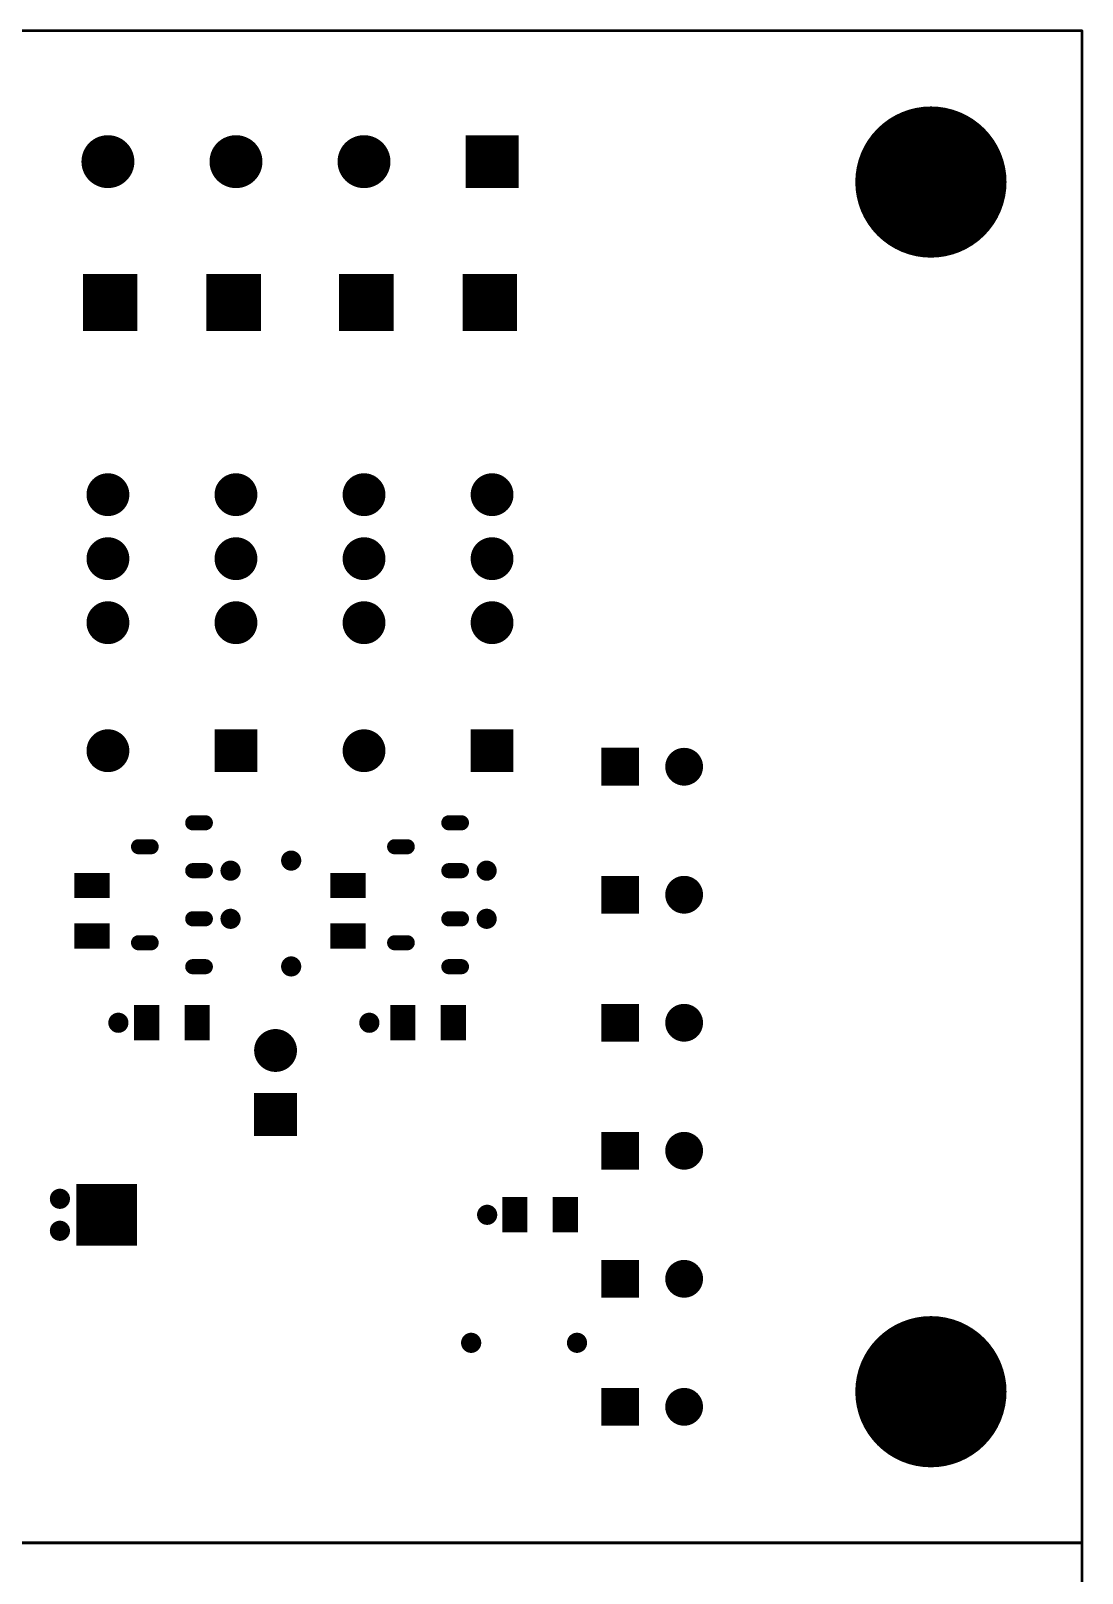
# Model space of a CAD drawing. Extents: x -61 to 101, y -94 to 26.
# Drawn here: x 59.2 to 100.9, y -35.2 to 26 of the extents above; entities that cross this region are included whole.
import ezdxf

# ---------------------------------------------------------------- set-up
doc = ezdxf.new("R2010")
doc.units = 0
doc.header["$MEASUREMENT"] = 0
doc.layers.add('BOARD', color=5, linetype='CONTINUOUS', lineweight=50)
doc.layers.add('TOP', color=74, linetype='CONTINUOUS')

msp = doc.modelspace()

# ---------------------------------------------------------------- linework, layer by layer
at = {"layer": 'BOARD', "color": 4, "linetype": 'ByBlock'}
msp.add_line((-61.12, -33.975), (100.88, -33.975), dxfattribs=at)
at = {"layer": 'BOARD'}
for points in [[(-61.12, -33.975), (100.88, -33.975), (100.88, 26.025), (-61.12, 26.025)], [(100.88, -33.975), (-61.12, -33.975), (-61.12, -93.975), (100.88, -93.975)]]:
    msp.add_lwpolyline(points, close=True, dxfattribs=at)
at = {"layer": 'TOP', "const_width": 0.2}
for points in [[(94.88, 17.125, 1), (94.88, 22.925, 1)], [(62.23, 19.885, 1), (62.23, 21.785, 1)], [(67.31, 19.885, 1), (67.31, 21.785, 1)], [(72.39, 19.885, 1), (72.39, 21.785, 1)], [(62.23, 6.87, 1), (62.23, 8.37, 1)], [(67.31, 6.87, 1), (67.31, 8.37, 1)], [(72.39, 6.87, 1), (72.39, 8.37, 1)], [(77.47, 6.87, 1), (77.47, 8.37, 1)], [(62.23, 4.33, 1), (62.23, 5.83, 1)], [(67.31, 4.33, 1), (67.31, 5.83, 1)], [(72.39, 4.33, 1), (72.39, 5.83, 1)], [(77.47, 4.33, 1), (77.47, 5.83, 1)], [(62.23, 1.79, 1), (62.23, 3.29, 1)], [(67.31, 1.79, 1), (67.31, 3.29, 1)], [(72.39, 1.79, 1), (72.39, 3.29, 1)], [(77.47, 1.79, 1), (77.47, 3.29, 1)], [(62.23, -3.29, 1), (62.23, -1.79, 1)], [(72.39, -3.29, 1), (72.39, -1.79, 1)], [(85.09, -3.825, 1), (85.09, -2.525, 1)], [(65.595, -5.6, -1), (65.595, -5.2), (66.095, -5.2, -1), (66.095, -5.6)], [(75.755, -5.6, -1), (75.755, -5.2), (76.255, -5.2, -1), (76.255, -5.6)], [(63.445, -6.55, -1), (63.445, -6.15), (63.945, -6.15, -1), (63.945, -6.55)], [(73.605, -6.55, -1), (73.605, -6.15), (74.105, -6.15, -1), (74.105, -6.55)], [(69.5, -7.2, 1), (69.5, -6.6, 1)], [(65.595, -7.5, -1), (65.595, -7.1), (66.095, -7.1, -1), (66.095, -7.5)], [(67.095, -7.6, 1), (67.095, -7, 1)], [(75.755, -7.5, -1), (75.755, -7.1), (76.255, -7.1, -1), (76.255, -7.5)], [(77.255, -7.6, 1), (77.255, -7, 1)], [(85.09, -8.905, 1), (85.09, -7.605, 1)], [(65.595, -9.41, -1), (65.595, -9.01), (66.095, -9.01, -1), (66.095, -9.41)], [(67.095, -9.51, 1), (67.095, -8.91, 1)], [(75.755, -9.41, -1), (75.755, -9.01), (76.255, -9.01, -1), (76.255, -9.41)], [(77.255, -9.51, 1), (77.255, -8.91, 1)], [(63.445, -10.36, -1), (63.445, -9.96), (63.945, -9.96, -1), (63.945, -10.36)], [(73.605, -10.36, -1), (73.605, -9.96), (74.105, -9.96, -1), (74.105, -10.36)], [(65.595, -11.31, -1), (65.595, -10.91), (66.095, -10.91, -1), (66.095, -11.31)], [(69.5, -11.4, 1), (69.5, -10.8, 1)], [(75.755, -11.31, -1), (75.755, -10.91), (76.255, -10.91, -1), (76.255, -11.31)], [(85.09, -13.985, 1), (85.09, -12.685, 1)], [(62.645, -13.635, 1), (62.645, -13.035, 1)], [(72.602, -13.635, 1), (72.602, -13.035, 1)], [(68.88, -15.185, 1), (68.88, -13.685, 1)], [(85.09, -19.065, 1), (85.09, -17.765, 1)], [(60.325, -20.62, 1), (60.325, -20.02, 1)], [(77.275, -21.255, 1), (77.275, -20.655, 1)], [(60.325, -21.89, 1), (60.325, -21.29, 1)], [(85.09, -24.145, 1), (85.09, -22.845, 1)], [(94.88, -30.875, 1), (94.88, -25.075, 1)], [(76.64, -26.335, 1), (76.64, -25.735, 1)], [(80.84, -26.335, 1), (80.84, -25.735, 1)], [(85.09, -29.225, 1), (85.09, -27.925, 1)]]:
    msp.add_lwpolyline(points, format="xyb", close=True, dxfattribs=at)
for points in [[(93.547, 22.6), (96.213, 22.6)], [(94.038, 22.8), (95.722, 22.8)], [(92.757, 22), (97.003, 22)], [(92.962, 22.2), (96.798, 22.2)], [(93.216, 22.4), (96.544, 22.4)], [(61.467, 21.4), (62.993, 21.4)], [(61.667, 21.6), (62.793, 21.6)], [(66.547, 21.4), (68.073, 21.4)], [(66.747, 21.6), (67.873, 21.6)], [(71.627, 21.4), (73.153, 21.4)], [(71.827, 21.6), (72.953, 21.6)], [(76.52, 21.6), (78.42, 21.6)], [(76.52, 21.4), (78.42, 21.4)], [(92.327, 21.4), (97.433, 21.4)], [(92.445, 21.6), (97.315, 21.6)], [(92.587, 21.8), (97.173, 21.8)], [(61.281, 20.8), (63.179, 20.8)], [(61.295, 21), (63.165, 21)], [(61.353, 21.2), (63.107, 21.2)], [(66.361, 20.8), (68.259, 20.8)], [(66.375, 21), (68.245, 21)], [(66.433, 21.2), (68.187, 21.2)], [(71.441, 20.8), (73.339, 20.8)], [(71.455, 21), (73.325, 21)], [(71.513, 21.2), (73.267, 21.2)], [(76.52, 21.2), (78.42, 21.2)], [(76.52, 21), (78.42, 21)], [(76.52, 20.8), (78.42, 20.8)], [(92.086, 20.8), (97.674, 20.8)], [(92.149, 21), (97.611, 21)], [(92.229, 21.2), (97.531, 21.2)], [(61.31, 20.6), (63.15, 20.6)], [(61.386, 20.4), (63.074, 20.4)], [(61.524, 20.2), (62.936, 20.2)], [(66.39, 20.6), (68.23, 20.6)], [(66.466, 20.4), (68.154, 20.4)], [(66.604, 20.2), (68.016, 20.2)], [(71.47, 20.6), (73.31, 20.6)], [(71.546, 20.4), (73.234, 20.4)], [(71.684, 20.2), (73.096, 20.2)], [(76.52, 20.6), (78.42, 20.6)], [(76.52, 20.4), (78.42, 20.4)], [(76.52, 20.2), (78.42, 20.2)], [(91.986, 20.2), (97.774, 20.2)], [(92.005, 20.4), (97.755, 20.4)], [(92.038, 20.6), (97.722, 20.6)], [(61.777, 20), (62.683, 20)], [(66.857, 20), (67.763, 20)], [(71.937, 20), (72.843, 20)], [(76.52, 20), (78.42, 20)], [(91.981, 20), (97.779, 20)], [(91.989, 19.8), (97.771, 19.8)], [(92.012, 19.6), (97.748, 19.6)], [(92.049, 19.4), (97.711, 19.4)], [(92.1, 19.2), (97.66, 19.2)], [(92.168, 19), (97.592, 19)], [(92.252, 18.8), (97.508, 18.8)], [(92.355, 18.6), (97.405, 18.6)], [(92.479, 18.4), (97.281, 18.4)], [(92.627, 18.2), (97.133, 18.2)], [(92.805, 18), (96.955, 18)], [(93.021, 17.8), (96.739, 17.8)], [(93.29, 17.6), (96.47, 17.6)], [(93.648, 17.4), (96.112, 17.4)], [(94.225, 17.2), (95.535, 17.2)], [(61.34, 16.2), (63.3, 16.2)], [(61.34, 16), (63.3, 16)], [(66.24, 16.2), (68.2, 16.2)], [(66.24, 16), (68.2, 16)], [(71.5, 16.2), (73.46, 16.2)], [(71.5, 16), (73.46, 16)], [(76.4, 16.2), (78.36, 16.2)], [(76.4, 16), (78.36, 16)], [(61.34, 15.8), (63.3, 15.8)], [(61.34, 15.6), (63.3, 15.6)], [(61.34, 15.4), (63.3, 15.4)], [(61.34, 15.2), (63.3, 15.2)], [(66.24, 15.8), (68.2, 15.8)], [(66.24, 15.6), (68.2, 15.6)], [(66.24, 15.4), (68.2, 15.4)], [(66.24, 15.2), (68.2, 15.2)], [(71.5, 15.8), (73.46, 15.8)], [(71.5, 15.6), (73.46, 15.6)], [(71.5, 15.4), (73.46, 15.4)], [(71.5, 15.2), (73.46, 15.2)], [(76.4, 15.8), (78.36, 15.8)], [(76.4, 15.6), (78.36, 15.6)], [(76.4, 15.4), (78.36, 15.4)], [(76.4, 15.2), (78.36, 15.2)], [(61.34, 15), (63.3, 15)], [(61.34, 14.8), (63.3, 14.8)], [(61.34, 14.6), (63.3, 14.6)], [(66.24, 15), (68.2, 15)], [(66.24, 14.8), (68.2, 14.8)], [(66.24, 14.6), (68.2, 14.6)], [(71.5, 15), (73.46, 15)], [(71.5, 14.8), (73.46, 14.8)], [(71.5, 14.6), (73.46, 14.6)], [(76.4, 15), (78.36, 15)], [(76.4, 14.8), (78.36, 14.8)], [(76.4, 14.6), (78.36, 14.6)], [(61.34, 14.4), (63.3, 14.4)], [(66.24, 14.4), (68.2, 14.4)], [(71.5, 14.4), (73.46, 14.4)], [(76.4, 14.4), (78.36, 14.4)], [(61.584, 8), (62.876, 8)], [(61.755, 8.2), (62.705, 8.2)], [(66.664, 8), (67.956, 8)], [(66.835, 8.2), (67.785, 8.2)], [(71.744, 8), (73.036, 8)], [(71.915, 8.2), (72.865, 8.2)], [(76.824, 8), (78.116, 8)], [(76.995, 8.2), (77.945, 8.2)], [(61.481, 7.6), (62.979, 7.6)], [(61.502, 7.8), (62.958, 7.8)], [(61.513, 7.4), (62.947, 7.4)], [(66.561, 7.6), (68.059, 7.6)], [(66.582, 7.8), (68.038, 7.8)], [(66.593, 7.4), (68.027, 7.4)], [(71.641, 7.6), (73.139, 7.6)], [(71.662, 7.8), (73.118, 7.8)], [(71.673, 7.4), (73.107, 7.4)], [(76.721, 7.6), (78.219, 7.6)], [(76.742, 7.8), (78.198, 7.8)], [(76.753, 7.4), (78.187, 7.4)], [(61.609, 7.2), (62.851, 7.2)], [(61.808, 7), (62.652, 7)], [(66.689, 7.2), (67.931, 7.2)], [(66.888, 7), (67.732, 7)], [(71.769, 7.2), (73.011, 7.2)], [(71.968, 7), (72.812, 7)], [(76.849, 7.2), (78.091, 7.2)], [(77.048, 7), (77.892, 7)], [(61.69, 5.6), (62.77, 5.6)], [(62.02, 5.8), (62.44, 5.8)], [(66.77, 5.6), (67.85, 5.6)], [(67.1, 5.8), (67.52, 5.8)], [(71.85, 5.6), (72.93, 5.6)], [(72.18, 5.8), (72.6, 5.8)], [(76.93, 5.6), (78.01, 5.6)], [(77.26, 5.8), (77.68, 5.8)], [(61.485, 5), (62.975, 5)], [(61.49, 5.2), (62.97, 5.2)], [(61.535, 4.8), (62.925, 4.8)], [(61.552, 5.4), (62.908, 5.4)], [(66.565, 5), (68.055, 5)], [(66.57, 5.2), (68.05, 5.2)], [(66.615, 4.8), (68.005, 4.8)], [(66.632, 5.4), (67.988, 5.4)], [(71.645, 5), (73.135, 5)], [(71.65, 5.2), (73.13, 5.2)], [(71.695, 4.8), (73.085, 4.8)], [(71.712, 5.4), (73.068, 5.4)], [(76.725, 5), (78.215, 5)], [(76.73, 5.2), (78.21, 5.2)], [(76.775, 4.8), (78.165, 4.8)], [(76.792, 5.4), (78.148, 5.4)], [(61.654, 4.6), (62.806, 4.6)], [(61.914, 4.4), (62.546, 4.4)], [(66.734, 4.6), (67.886, 4.6)], [(66.994, 4.4), (67.626, 4.4)], [(71.814, 4.6), (72.966, 4.6)], [(72.074, 4.4), (72.706, 4.4)], [(76.894, 4.6), (78.046, 4.6)], [(77.154, 4.4), (77.786, 4.4)], [(61.638, 3), (62.822, 3)], [(61.874, 3.2), (62.586, 3.2)], [(66.718, 3), (67.902, 3)], [(66.954, 3.2), (67.666, 3.2)], [(71.798, 3), (72.982, 3)], [(72.034, 3.2), (72.746, 3.2)], [(76.878, 3), (78.062, 3)], [(77.114, 3.2), (77.826, 3.2)], [(61.483, 2.6), (62.977, 2.6)], [(61.494, 2.4), (62.966, 2.4)], [(61.527, 2.8), (62.933, 2.8)], [(66.563, 2.6), (68.057, 2.6)], [(66.574, 2.4), (68.046, 2.4)], [(66.607, 2.8), (68.013, 2.8)], [(71.643, 2.6), (73.137, 2.6)], [(71.654, 2.4), (73.126, 2.4)], [(71.687, 2.8), (73.093, 2.8)], [(76.723, 2.6), (78.217, 2.6)], [(76.734, 2.4), (78.206, 2.4)], [(76.767, 2.8), (78.173, 2.8)], [(61.562, 2.2), (62.898, 2.2)], [(61.71, 2), (62.75, 2)], [(62.108, 1.8), (62.352, 1.8)], [(66.642, 2.2), (67.978, 2.2)], [(66.79, 2), (67.83, 2)], [(67.188, 1.8), (67.432, 1.8)], [(71.722, 2.2), (73.058, 2.2)], [(71.87, 2), (72.91, 2)], [(72.268, 1.8), (72.512, 1.8)], [(76.802, 2.2), (78.138, 2.2)], [(76.95, 2), (77.99, 2)], [(77.348, 1.8), (77.592, 1.8)], [(62.108, -1.8), (62.352, -1.8)], [(66.56, -1.8), (68.06, -1.8)], [(72.268, -1.8), (72.512, -1.8)], [(76.72, -1.8), (78.22, -1.8)], [(61.494, -2.4), (62.966, -2.4)], [(61.562, -2.2), (62.898, -2.2)], [(61.71, -2), (62.75, -2)], [(66.56, -2), (68.06, -2)], [(66.56, -2.2), (68.06, -2.2)], [(66.56, -2.4), (68.06, -2.4)], [(71.654, -2.4), (73.126, -2.4)], [(71.722, -2.2), (73.058, -2.2)], [(71.87, -2), (72.91, -2)], [(76.72, -2), (78.22, -2)], [(76.72, -2.2), (78.22, -2.2)], [(76.72, -2.4), (78.22, -2.4)], [(61.483, -2.6), (62.977, -2.6)], [(61.527, -2.8), (62.933, -2.8)], [(61.638, -3), (62.822, -3)], [(66.56, -2.6), (68.06, -2.6)], [(66.56, -2.8), (68.06, -2.8)], [(66.56, -3), (68.06, -3)], [(71.643, -2.6), (73.137, -2.6)], [(71.687, -2.8), (73.093, -2.8)], [(71.798, -3), (72.982, -3)], [(76.72, -2.6), (78.22, -2.6)], [(76.72, -2.8), (78.22, -2.8)], [(76.72, -3), (78.22, -3)], [(81.9, -2.6), (83.2, -2.6)], [(81.9, -2.8), (83.2, -2.8)], [(81.9, -3), (83.2, -3)], [(84.465, -3), (85.715, -3)], [(84.56, -2.8), (85.62, -2.8)], [(84.787, -2.6), (85.393, -2.6)], [(61.874, -3.2), (62.586, -3.2)], [(66.56, -3.2), (68.06, -3.2)], [(72.034, -3.2), (72.746, -3.2)], [(76.72, -3.2), (78.22, -3.2)], [(81.9, -3.2), (83.2, -3.2)], [(81.9, -3.4), (83.2, -3.4)], [(81.9, -3.6), (83.2, -3.6)], [(84.441, -3.2), (85.739, -3.2)], [(84.481, -3.4), (85.699, -3.4)], [(84.599, -3.6), (85.581, -3.6)], [(81.9, -3.8), (83.2, -3.8)], [(84.912, -3.8), (85.268, -3.8)], [(65.395, -5.4), (66.295, -5.4)], [(65.595, -5.2), (66.095, -5.2)], [(65.595, -5.6), (66.095, -5.6)], [(75.555, -5.4), (76.455, -5.4)], [(75.755, -5.2), (76.255, -5.2)], [(75.755, -5.6), (76.255, -5.6)], [(63.313, -6.2), (64.077, -6.2)], [(73.473, -6.2), (74.237, -6.2)], [(63.252, -6.4), (64.138, -6.4)], [(69.218, -6.8), (69.782, -6.8)], [(73.412, -6.4), (74.298, -6.4)], [(65.422, -7.2), (66.268, -7.2)], [(65.422, -7.4), (66.268, -7.4)], [(66.813, -7.2), (67.377, -7.2)], [(66.813, -7.4), (67.377, -7.4)], [(69.218, -7), (69.782, -7)], [(75.582, -7.2), (76.428, -7.2)], [(75.582, -7.4), (76.428, -7.4)], [(76.973, -7.2), (77.537, -7.2)], [(76.973, -7.4), (77.537, -7.4)], [(60.995, -7.6), (62.195, -7.6)], [(60.995, -7.8), (62.195, -7.8)], [(60.995, -8), (62.195, -8)], [(71.155, -7.6), (72.355, -7.6)], [(71.155, -7.8), (72.355, -7.8)], [(71.155, -8), (72.355, -8)], [(81.9, -7.8), (83.2, -7.8)], [(81.9, -8), (83.2, -8)], [(84.493, -8), (85.687, -8)], [(84.626, -7.8), (85.554, -7.8)], [(60.995, -8.2), (62.195, -8.2)], [(71.155, -8.2), (72.355, -8.2)], [(81.9, -8.2), (83.2, -8.2)], [(81.9, -8.4), (83.2, -8.4)], [(81.9, -8.6), (83.2, -8.6)], [(84.443, -8.2), (85.737, -8.2)], [(84.457, -8.4), (85.723, -8.4)], [(84.54, -8.6), (85.64, -8.6)], [(65.396, -9.2), (66.294, -9.2)], [(66.796, -9.2), (67.394, -9.2)], [(66.881, -9), (67.309, -9)], [(75.556, -9.2), (76.454, -9.2)], [(76.956, -9.2), (77.554, -9.2)], [(77.041, -9), (77.469, -9)], [(81.9, -8.8), (83.2, -8.8)], [(84.736, -8.8), (85.444, -8.8)], [(60.995, -9.6), (62.195, -9.6)], [(60.995, -9.8), (62.195, -9.8)], [(65.533, -9.4), (66.157, -9.4)], [(66.863, -9.4), (67.327, -9.4)], [(71.155, -9.6), (72.355, -9.6)], [(71.155, -9.8), (72.355, -9.8)], [(75.693, -9.4), (76.317, -9.4)], [(77.023, -9.4), (77.487, -9.4)], [(60.995, -10), (62.195, -10)], [(60.995, -10.2), (62.195, -10.2)], [(63.25, -10.2), (64.14, -10.2)], [(63.325, -10), (64.065, -10)], [(71.155, -10), (72.355, -10)], [(71.155, -10.2), (72.355, -10.2)], [(73.41, -10.2), (74.3, -10.2)], [(73.485, -10), (74.225, -10)], [(65.428, -11), (66.262, -11)], [(69.218, -11), (69.782, -11)], [(75.588, -11), (76.422, -11)], [(65.417, -11.2), (66.273, -11.2)], [(69.218, -11.2), (69.782, -11.2)], [(75.577, -11.2), (76.433, -11.2)], [(63.37, -12.8), (64.17, -12.8)], [(65.37, -12.8), (66.17, -12.8)], [(73.53, -12.8), (74.33, -12.8)], [(75.53, -12.8), (76.33, -12.8)], [(81.9, -12.8), (83.2, -12.8)], [(84.721, -12.8), (85.459, -12.8)], [(62.353, -13.4), (62.937, -13.4)], [(62.378, -13.2), (62.912, -13.2)], [(63.37, -13), (64.17, -13)], [(63.37, -13.2), (64.17, -13.2)], [(63.37, -13.4), (64.17, -13.4)], [(65.37, -13), (66.17, -13)], [(65.37, -13.2), (66.17, -13.2)], [(65.37, -13.4), (66.17, -13.4)], [(72.31, -13.4), (72.894, -13.4)], [(72.335, -13.2), (72.869, -13.2)], [(73.53, -13), (74.33, -13)], [(73.53, -13.2), (74.33, -13.2)], [(73.53, -13.4), (74.33, -13.4)], [(75.53, -13), (76.33, -13)], [(75.53, -13.2), (76.33, -13.2)], [(75.53, -13.4), (76.33, -13.4)], [(81.9, -13), (83.2, -13)], [(81.9, -13.2), (83.2, -13.2)], [(81.9, -13.4), (83.2, -13.4)], [(84.444, -13.4), (85.736, -13.4)], [(84.455, -13.2), (85.725, -13.2)], [(84.533, -13), (85.647, -13)], [(62.505, -13.6), (62.785, -13.6)], [(63.37, -13.6), (64.17, -13.6)], [(63.37, -13.8), (64.17, -13.8)], [(65.37, -13.6), (66.17, -13.6)], [(65.37, -13.8), (66.17, -13.8)], [(68.27, -14), (69.49, -14)], [(68.481, -13.8), (69.279, -13.8)], [(72.462, -13.6), (72.742, -13.6)], [(73.53, -13.6), (74.33, -13.6)], [(73.53, -13.8), (74.33, -13.8)], [(75.53, -13.6), (76.33, -13.6)], [(75.53, -13.8), (76.33, -13.8)], [(81.9, -13.6), (83.2, -13.6)], [(81.9, -13.8), (83.2, -13.8)], [(84.497, -13.6), (85.683, -13.6)], [(84.636, -13.8), (85.544, -13.8)], [(68.131, -14.4), (69.629, -14.4)], [(68.149, -14.6), (69.611, -14.6)], [(68.168, -14.2), (69.592, -14.2)], [(68.225, -14.8), (69.535, -14.8)], [(68.387, -15), (69.373, -15)], [(68.13, -16.4), (69.63, -16.4)], [(68.13, -16.6), (69.63, -16.6)], [(68.13, -16.8), (69.63, -16.8)], [(68.13, -17), (69.63, -17)], [(68.13, -17.2), (69.63, -17.2)], [(68.13, -17.4), (69.63, -17.4)], [(68.13, -17.6), (69.63, -17.6)], [(81.9, -17.8), (83.2, -17.8)], [(84.88, -17.8), (85.3, -17.8)], [(81.9, -18), (83.2, -18)], [(81.9, -18.2), (83.2, -18.2)], [(81.9, -18.4), (83.2, -18.4)], [(84.441, -18.4), (85.739, -18.4)], [(84.477, -18.2), (85.703, -18.2)], [(84.59, -18), (85.59, -18)], [(81.9, -18.6), (83.2, -18.6)], [(81.9, -18.8), (83.2, -18.8)], [(81.9, -19), (83.2, -19)], [(84.467, -18.6), (85.713, -18.6)], [(84.567, -18.8), (85.613, -18.8)], [(84.807, -19), (85.373, -19)], [(60.051, -20.2), (60.599, -20.2)], [(61.08, -20), (63.28, -20)], [(61.08, -20.2), (63.28, -20.2)], [(60.036, -20.4), (60.614, -20.4)], [(60.218, -20.6), (60.432, -20.6)], [(61.08, -20.4), (63.28, -20.4)], [(61.08, -20.6), (63.28, -20.6)], [(61.08, -20.8), (63.28, -20.8)], [(77.019, -20.8), (77.531, -20.8)], [(77.975, -20.4), (78.775, -20.4)], [(77.975, -20.6), (78.775, -20.6)], [(77.975, -20.8), (78.775, -20.8)], [(79.975, -20.4), (80.775, -20.4)], [(79.975, -20.6), (80.775, -20.6)], [(79.975, -20.8), (80.775, -20.8)], [(60.093, -21.4), (60.557, -21.4)], [(61.08, -21), (63.28, -21)], [(61.08, -21.2), (63.28, -21.2)], [(61.08, -21.4), (63.28, -21.4)], [(76.979, -21), (77.571, -21)], [(77.102, -21.2), (77.448, -21.2)], [(77.975, -21), (78.775, -21)], [(77.975, -21.2), (78.775, -21.2)], [(77.975, -21.4), (78.775, -21.4)], [(79.975, -21), (80.775, -21)], [(79.975, -21.2), (80.775, -21.2)], [(79.975, -21.4), (80.775, -21.4)], [(60.026, -21.6), (60.624, -21.6)], [(60.111, -21.8), (60.539, -21.8)], [(61.08, -21.6), (63.28, -21.6)], [(61.08, -21.8), (63.28, -21.8)], [(61.08, -22), (63.28, -22)], [(81.9, -23), (83.2, -23)], [(81.9, -23.2), (83.2, -23.2)], [(84.511, -23.2), (85.669, -23.2)], [(84.669, -23), (85.511, -23)], [(81.9, -23.4), (83.2, -23.4)], [(81.9, -23.6), (83.2, -23.6)], [(81.9, -23.8), (83.2, -23.8)], [(84.447, -23.4), (85.733, -23.4)], [(84.449, -23.6), (85.731, -23.6)], [(84.517, -23.8), (85.663, -23.8)], [(81.9, -24), (83.2, -24)], [(84.681, -24), (85.499, -24)], [(76.454, -25.8), (76.826, -25.8)], [(80.654, -25.8), (81.026, -25.8)], [(92.962, -25.8), (96.798, -25.8)], [(93.216, -25.6), (96.544, -25.6)], [(93.547, -25.4), (96.213, -25.4)], [(94.038, -25.2), (95.722, -25.2)], [(76.343, -26), (76.937, -26)], [(76.39, -26.2), (76.89, -26.2)], [(80.543, -26), (81.137, -26)], [(80.59, -26.2), (81.09, -26.2)], [(92.445, -26.4), (97.315, -26.4)], [(92.587, -26.2), (97.173, -26.2)], [(92.757, -26), (97.003, -26)], [(92.149, -27), (97.611, -27)], [(92.229, -26.8), (97.531, -26.8)], [(92.327, -26.6), (97.433, -26.6)], [(92.005, -27.6), (97.755, -27.6)], [(92.038, -27.4), (97.722, -27.4)], [(92.086, -27.2), (97.674, -27.2)], [(81.9, -28), (83.2, -28)], [(81.9, -28.2), (83.2, -28.2)], [(84.56, -28.2), (85.62, -28.2)], [(84.787, -28), (85.393, -28)], [(91.981, -28), (97.779, -28)], [(91.986, -27.8), (97.774, -27.8)], [(91.989, -28.2), (97.771, -28.2)], [(81.9, -28.4), (83.2, -28.4)], [(81.9, -28.6), (83.2, -28.6)], [(81.9, -28.8), (83.2, -28.8)], [(84.441, -28.6), (85.739, -28.6)], [(84.465, -28.4), (85.715, -28.4)], [(84.481, -28.8), (85.699, -28.8)], [(92.012, -28.4), (97.748, -28.4)], [(92.049, -28.6), (97.711, -28.6)], [(92.1, -28.8), (97.66, -28.8)], [(81.9, -29), (83.2, -29)], [(81.9, -29.2), (83.2, -29.2)], [(84.599, -29), (85.581, -29)], [(84.912, -29.2), (85.268, -29.2)], [(92.168, -29), (97.592, -29)], [(92.252, -29.2), (97.508, -29.2)], [(92.355, -29.4), (97.405, -29.4)], [(92.479, -29.6), (97.281, -29.6)], [(92.627, -29.8), (97.133, -29.8)], [(92.805, -30), (96.955, -30)], [(93.021, -30.2), (96.739, -30.2)], [(93.29, -30.4), (96.47, -30.4)], [(93.648, -30.6), (96.112, -30.6)], [(94.225, -30.8), (95.535, -30.8)]]:
    msp.add_lwpolyline(points, dxfattribs=at)
for points in [[(76.52, 19.885), (76.52, 21.785), (78.42, 21.785), (78.42, 19.885)], [(61.34, 14.21), (61.34, 16.27), (63.3, 16.27), (63.3, 14.21)], [(66.24, 14.21), (66.24, 16.27), (68.2, 16.27), (68.2, 14.21)], [(71.5, 14.21), (71.5, 16.27), (73.46, 16.27), (73.46, 14.21)], [(76.4, 14.21), (76.4, 16.27), (78.36, 16.27), (78.36, 14.21)], [(66.56, -3.29), (66.56, -1.79), (68.06, -1.79), (68.06, -3.29)], [(76.72, -3.29), (76.72, -1.79), (78.22, -1.79), (78.22, -3.29)], [(81.9, -3.825), (81.9, -2.525), (83.2, -2.525), (83.2, -3.825)], [(60.995, -8.29), (60.995, -7.49), (62.195, -7.49), (62.195, -8.29)], [(71.155, -8.29), (71.155, -7.49), (72.355, -7.49), (72.355, -8.29)], [(81.9, -8.905), (81.9, -7.605), (83.2, -7.605), (83.2, -8.905)], [(60.995, -10.29), (60.995, -9.49), (62.195, -9.49), (62.195, -10.29)], [(71.155, -10.29), (71.155, -9.49), (72.355, -9.49), (72.355, -10.29)], [(63.37, -13.935), (63.37, -12.735), (64.17, -12.735), (64.17, -13.935)], [(65.37, -13.935), (65.37, -12.735), (66.17, -12.735), (66.17, -13.935)], [(73.53, -13.935), (73.53, -12.735), (74.33, -12.735), (74.33, -13.935)], [(75.53, -13.935), (75.53, -12.735), (76.33, -12.735), (76.33, -13.935)], [(81.9, -13.985), (81.9, -12.685), (83.2, -12.685), (83.2, -13.985)], [(68.13, -17.725), (68.13, -16.225), (69.63, -16.225), (69.63, -17.725)], [(81.9, -19.065), (81.9, -17.765), (83.2, -17.765), (83.2, -19.065)], [(61.08, -22.08), (61.08, -19.83), (63.28, -19.83), (63.28, -22.08)], [(77.975, -21.555), (77.975, -20.355), (78.775, -20.355), (78.775, -21.555)], [(79.975, -21.555), (79.975, -20.355), (80.775, -20.355), (80.775, -21.555)], [(81.9, -24.145), (81.9, -22.845), (83.2, -22.845), (83.2, -24.145)], [(81.9, -29.225), (81.9, -27.925), (83.2, -27.925), (83.2, -29.225)]]:
    msp.add_lwpolyline(points, close=True, dxfattribs=at)

doc.saveas('drawing.dxf')
